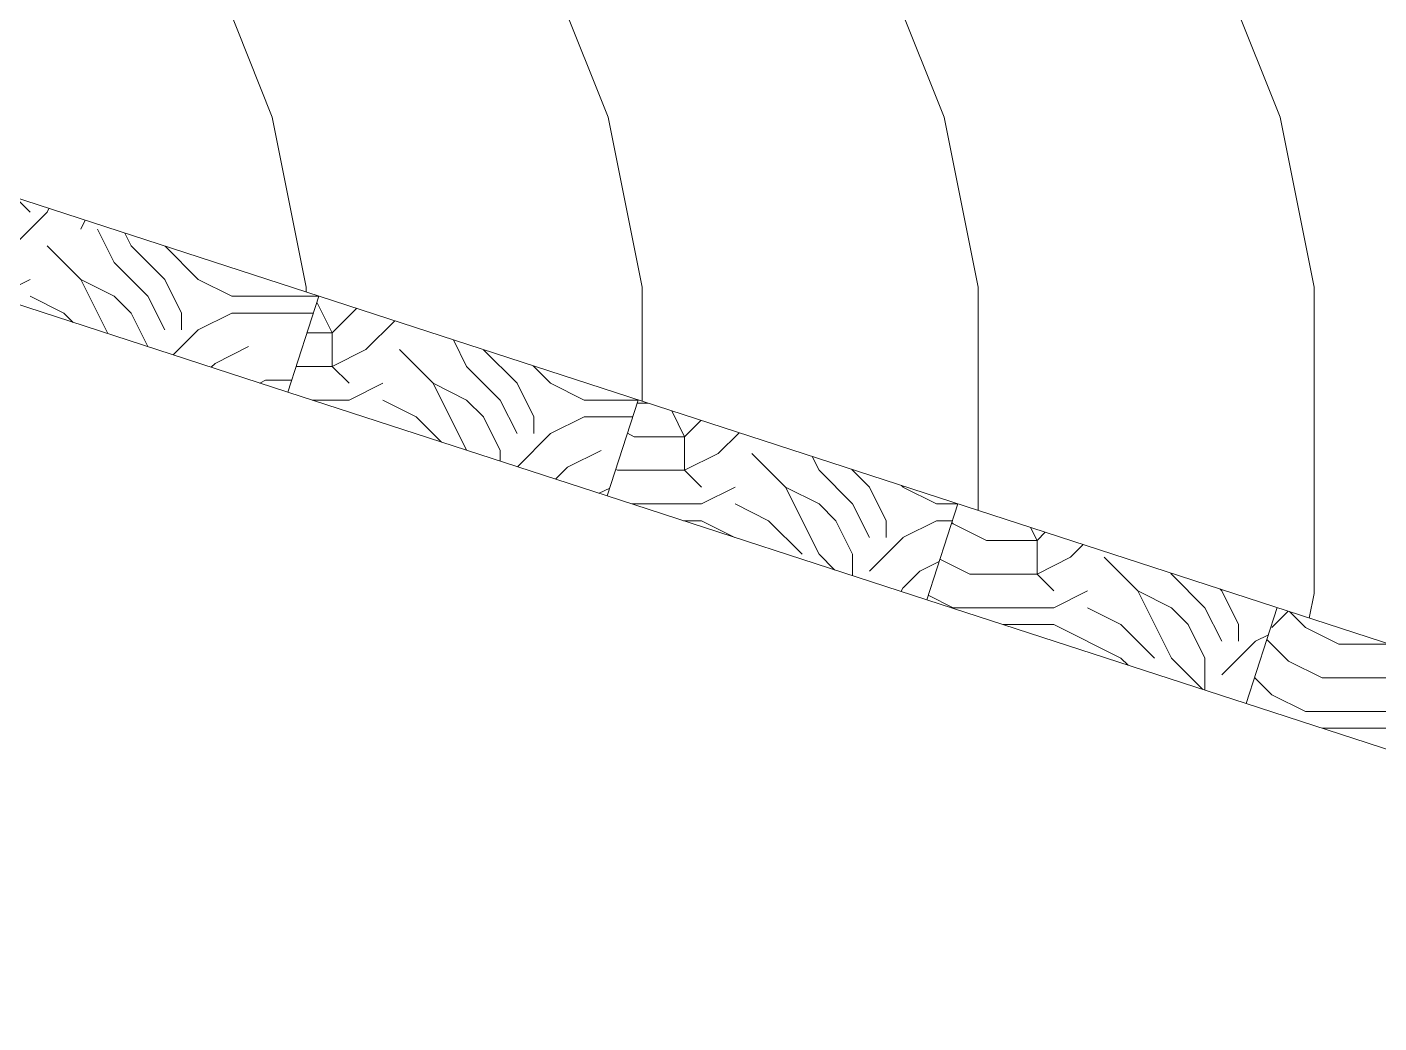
# Model space of a CAD drawing. Header units: millimetres. Extents: x 130034 to 172034, y -1330 to 28370.
# Drawn here: x 155070 to 157083, y 20383 to 21865 of the extents above; entities that cross this region are included whole.
import ezdxf

# ---------------------------------------------------------------- set-up
doc = ezdxf.new("R2010")
doc.units = ezdxf.units.MM
doc.layers.add('Узел', color=7, linetype='Continuous', lineweight=20)
doc.layers.add('Штриховка узла', color=7, linetype='Continuous', lineweight=20)

msp = doc.modelspace()

# ---------------------------------------------------------------- hatches: boundary and pattern name
at = {"layer": 'Штриховка узла', "ltscale": 100}
h = msp.add_hatch(dxfattribs=at)
h.set_pattern_fill('Дерево вдоль волокон', color=256, scale=50, pattern_type=2)
h.set_pattern_definition([(51.3402, (0, 0), (-500.0001, 6e-06), [312.3475, -2889.215]), (59.0362, (195.1, 243.9), (500.0001, -0.0003), [174.113, -2741.365]), (68.1986, (284.7, 393.2), (500.0002, 0.0002), [404.66, -2287.92]), (78.6901, (435, 768.9), (500.0001, 0.0002), [258.053, -2291.455]), (90, (485.6, 1021.96), (-500, 3e-14), [456.0755, -2043.925]), (281.3099, (435, 1731.1), (500.0001, -0.0002), [258.053, -2291.455]), (291.8014, (284.7, 2106.8), (500.0002, -0.0002), [404.66, -2287.92]), (300.9638, (195.1, 2256.1), (500.0001, 0.0003), [174.113, -2741.365]), (308.6598, (0, 2500), (-500.0001, -6e-06), [312.3475, -2889.215])])
edge = h.paths.add_edge_path()
edge.add_line((153096.4, 22727.3), (153096.4, 22124.8))
edge.add_line((153096.4, 22124.8), (153396.4, 22124.8))
edge.add_line((153396.4, 21824.8), (153396.4, 22124.8))
edge.add_line((153396.4, 21824.8), (148959.5, 20383.1))
edge.add_line((148959.5, 20383.1), (148665.6, 21287.6))
edge.add_line((153096.4, 22727.3), (148665.6, 21287.6))
edge = h.paths.add_edge_path()
edge.add_line((154396.4, 22124.8), (154696.4, 22124.8))
edge.add_line((154696.4, 22727.3), (154696.4, 22124.8))
edge.add_line((154696.4, 22727.3), (159127.2, 21287.6))
edge.add_line((158833.4, 20383.1), (159127.2, 21287.6))
edge.add_line((154396.4, 21824.8), (158833.4, 20383.1))
edge.add_line((154396.4, 22124.8), (154396.4, 21824.8))
edge = h.paths.add_edge_path()
edge.add_line((154512, 22787.2), (153896.4, 22787.2))
edge.add_line((153896.4, 22987.2), (153896.4, 22787.2))
edge.add_line((153896.4, 22987.2), (154512, 22787.2))
edge = h.paths.add_edge_path()
edge.add_line((153896.4, 22787.2), (153280.9, 22787.2))
edge.add_line((153896.4, 22987.2), (153280.9, 22787.2))
edge.add_line((153896.4, 22987.2), (153896.4, 22787.2))
h = msp.add_hatch(dxfattribs=at)
h.set_pattern_fill('Дерево и деревянные изделия', color=256, scale=5, angle=180, pattern_type=2)
h.set_pattern_definition([(0, (4874.84, -60.7), (500, 500), [150, -350]), (0, (4874.84, -35.7), (500, 500), [150, -350]), (0, (4899.84, 14.3), (500, 500), [100, -400]), (0, (4924.84, 64.3), (500, 500), [75, -425]), (0, (4924.84, 114.3), (500, 500), [50, -450]), (0, (4949.84, 239.3), (500, 500), [25, -475]), (0, (4924.84, 289.3), (500, 500), [75, -425]), (0, (4924.84, 339.3), (500, 500), [100, -400]), (90, (4749.84, 339.3), (-500, 500), [50, -450]), (90, (4799.84, 414.3), (-500, 500), [25, -475]), (90, (4824.84, 164.3), (-500, 500), [75, -425]), (90, (4874.84, 189.3), (-500, 500), [50, -450]), (90, (4949.84, 214.3), (-500, 500), [25, -475]), (90, (4974.84, 114.3), (-500, 500), [70, -430]), (90, (4999.84, 14.3), (-500, 500), [50, -450]), (90, (5049.84, 214.3), (-500, 500), [25, -475]), (90, (5099.84, 189.3), (-500, 500), [75, -425]), (90, (5149.84, 189.3), (-500, 500), [75, -425]), (45, (4974.84, 114.3), (0, 500), [70.71, -636.3968]), (45, (4774.84, 364.3), (0, 500), [70.71, -636.3968]), (45, (4874.84, 239.3), (0, 500), [70.71, -636.3968]), (45, (4899.84, 139.3), (0, 500), [70.71, -636.3968]), (45, (5049.84, 39.3), (0, 500), [70.71, -636.3968]), (45, (4999.84, 64.3), (0, 500), [106.066, -601.0408]), (45, (4849.84, 289.3), (0, 500), [35.355, -671.7518]), (45, (4824.84, 339.3), (0, 500), [35.355, -671.7518]), (45, (5024.84, 339.3), (0, 500), [35.355, -671.7518]), (45, (4824.84, 89.3), (0, 500), [35.355, -671.7518]), (45, (5099.84, 264.3), (0, 500), [35.355, -671.7518]), (45, (4924.84, 214.3), (0, 500), [35.355, -671.7518]), (45, (4974.84, 264.3), (0, 500), [35.355, -671.7518]), (135, (5024.84, 164.3), (-500, 4e-14), [35.355, -671.7518]), (135, (5024.84, -10.7), (-500, 4e-14), [35.355, -671.7518]), (135, (4924.84, 114.3), (-500, 4e-14), [35.355, -671.7518]), (135, (4999.84, 214.3), (-500, 4e-14), [35.355, -671.7518]), (135, (4874.84, 89.3), (-500, 4e-14), [35.355, -671.7518]), (135, (5074.84, 89.3), (-500, 4e-14), [35.355, -671.7518]), (135, (4724.84, -60.7), (-500, 4e-14), [35.355, -671.7518]), (135, (4749.84, -35.7), (-500, 4e-14), [70.71, -636.3968]), (135, (4774.84, -10.7), (-500, 4e-14), [70.71, -636.3968]), (135, (4824.84, -10.7), (-500, 4e-14), [70.71, -636.3968]), (135, (4849.84, 39.3), (-500, 4e-14), [70.71, -636.3968]), (135, (5049.84, 239.3), (-500, 4e-14), [70.71, -636.3968]), (135, (5149.84, -10.7), (-500, 4e-14), [70.71, -636.3968]), (135, (5174.84, 389.3), (-500, 4e-14), [70.71, -636.3968]), (135, (5174.84, 339.3), (-500, 4e-14), [70.71, -636.3968]), (135, (5124.84, 314.3), (-500, 4e-14), [70.71, -636.3968]), (135, (4774.84, 314.3), (-500, 4e-14), [106.066, -601.0408]), (135, (5099.84, 264.3), (-500, 4e-14), [106.066, -601.0408]), (26.56505, (4824.84, 414.29), (500, 2e-07), [55.9, -1062.134]), (26.56505, (4824.84, 164.29), (500, 2e-07), [55.9, -1062.134]), (26.56505, (4874.84, 314.29), (500, 2e-07), [55.9, -1062.134]), (26.56505, (5024.84, -35.71), (500, 2e-07), [55.9, -1062.134]), (26.56505, (4999.84, 14.29), (500, 2e-07), [55.9, -1062.134]), (26.56505, (4849.84, 114.29), (500, 2e-07), [55.9, -1062.134]), (26.56505, (4849.84, 364.29), (500, 2e-07), [55.9, -1062.134]), (26.56505, (4999.84, 214.29), (500, 2e-07), [111.8, -1006.234]), (63.43495, (4999.84, 289.29), (3e-08, 500), [55.9, -1062.134]), (63.43495, (5074.84, 139.29), (3e-08, 500), [55.9, -1062.134]), (63.43495, (4824.84, 239.29), (3e-08, 500), [55.9, -1062.134]), (63.43495, (4724.84, 264.29), (3e-08, 500), [55.9, -1062.134]), (63.43495, (5024.84, 164.29), (3e-08, 500), [55.9, -1062.134]), (63.43495, (4974.84, 164.29), (3e-08, 500), [55.9, -1062.134]), (63.43495, (4774.84, 239.29), (3e-08, 500), [111.8, -1006.234]), (63.43495, (5149.84, 64.29), (3e-08, 500), [111.8, -1006.234]), (63.43495, (5099.84, 89.29), (3e-08, 500), [111.8, -1006.234]), (116.56505, (4699.84, 14.29), (-2e-07, 500), [55.9, -1062.134]), (116.56505, (4699.84, 289.29), (-2e-07, 500), [55.9, -1062.134]), (116.56505, (4799.84, -60.71), (-2e-07, 500), [55.9, -1062.134]), (116.56505, (4749.84, 389.29), (-2e-07, 500), [55.9, -1062.134]), (116.56505, (4799.84, 89.29), (-2e-07, 500), [55.9, -1062.134]), (116.56505, (4899.84, 139.29), (-2e-07, 500), [55.9, -1062.134]), (116.56505, (4949.84, 239.29), (-2e-07, 500), [55.9, -1062.134]), (116.56505, (4724.84, 39.29), (-2e-07, 500), [55.9, -1062.134]), (116.56505, (4849.84, 114.29), (-2e-07, 500), [55.9, -1062.134]), (116.56505, (4999.84, 64.29), (-2e-07, 500), [55.9, -1062.134]), (116.56505, (5049.84, 114.29), (-2e-07, 500), [55.9, -1062.134]), (116.56505, (5149.84, 264.29), (-2e-07, 500), [55.9, -1062.134]), (116.56505, (4774.84, 414.29), (-2e-07, 500), [55.9, -1062.134]), (116.56505, (4699.84, 389.29), (-2e-07, 500), [111.8, -1006.234]), (116.56505, (4774.84, 39.29), (-2e-07, 500), [111.8, -1006.234]), (153.43495, (4699.84, -35.71), (-500, 2e-07), [55.9, -1062.134]), (153.43495, (5124.84, -60.71), (-500, 2e-07), [55.9, -1062.134]), (153.43495, (5099.84, 189.29), (-500, 2e-07), [55.9, -1062.134]), (153.43495, (4899.84, 14.29), (-500, 2e-07), [55.9, -1062.134]), (153.43495, (4874.84, -35.71), (-500, 2e-07), [55.9, -1062.134]), (153.43495, (4924.84, 64.29), (-500, 2e-07), [55.9, -1062.134]), (153.43495, (5074.84, 364.29), (-500, 2e-07), [55.9, -1062.134]), (153.43495, (5124.84, 389.29), (-500, 2e-07), [111.8, -1006.234])])
edge = h.paths.add_edge_path()
edge.add_line((154982.8, 21476.5), (155029.1, 21619.2))
edge.add_line((154982.8, 21476.5), (155458.3, 21322))
edge.add_line((155458.3, 21322), (155504.7, 21464.7))
edge.add_line((155029.1, 21619.2), (155504.7, 21464.7))
h = msp.add_hatch(dxfattribs=at)
h.set_pattern_fill('Дерево и деревянные изделия', color=256, scale=5, angle=180, pattern_type=2)
h.set_pattern_definition([(0, (4399.3, -215.2), (500, 500), [150, -350]), (0, (4399.3, -190.2), (500, 500), [150, -350]), (0, (4424.3, -140.2), (500, 500), [100, -400]), (0, (4449.3, -90.2), (500, 500), [75, -425]), (0, (4449.3, -40.2), (500, 500), [50, -450]), (0, (4474.3, 84.8), (500, 500), [25, -475]), (0, (4449.3, 134.8), (500, 500), [75, -425]), (0, (4449.3, 184.8), (500, 500), [100, -400]), (90, (4274.3, 184.8), (-500, 500), [50, -450]), (90, (4324.3, 259.8), (-500, 500), [25, -475]), (90, (4349.3, 9.8), (-500, 500), [75, -425]), (90, (4399.3, 34.8), (-500, 500), [50, -450]), (90, (4474.3, 59.8), (-500, 500), [25, -475]), (90, (4499.3, -40.2), (-500, 500), [70, -430]), (90, (4524.3, -140.2), (-500, 500), [50, -450]), (90, (4574.3, 59.8), (-500, 500), [25, -475]), (90, (4624.3, 34.8), (-500, 500), [75, -425]), (90, (4674.3, 34.8), (-500, 500), [75, -425]), (45, (4499.3, -40.22), (0, 500), [70.71, -636.3968]), (45, (4299.3, 209.78), (0, 500), [70.71, -636.3968]), (45, (4399.3, 84.78), (0, 500), [70.71, -636.3968]), (45, (4424.3, -15.22), (0, 500), [70.71, -636.3968]), (45, (4574.3, -115.22), (0, 500), [70.71, -636.3968]), (45, (4524.3, -90.22), (0, 500), [106.066, -601.0408]), (45, (4374.3, 134.78), (0, 500), [35.355, -671.7518]), (45, (4349.3, 184.78), (0, 500), [35.355, -671.7518]), (45, (4549.3, 184.78), (0, 500), [35.355, -671.7518]), (45, (4349.3, -65.22), (0, 500), [35.355, -671.7518]), (45, (4624.3, 109.78), (0, 500), [35.355, -671.7518]), (45, (4449.3, 59.78), (0, 500), [35.355, -671.7518]), (45, (4499.3, 109.78), (0, 500), [35.355, -671.7518]), (135, (4549.3, 9.78), (-500, 4e-14), [35.355, -671.7518]), (135, (4549.3, -165.22), (-500, 4e-14), [35.355, -671.7518]), (135, (4449.3, -40.22), (-500, 4e-14), [35.355, -671.7518]), (135, (4524.3, 59.78), (-500, 4e-14), [35.355, -671.7518]), (135, (4399.3, -65.22), (-500, 4e-14), [35.355, -671.7518]), (135, (4599.3, -65.22), (-500, 4e-14), [35.355, -671.7518]), (135, (4249.3, -215.22), (-500, 4e-14), [35.355, -671.7518]), (135, (4274.3, -190.22), (-500, 4e-14), [70.71, -636.3968]), (135, (4299.3, -165.22), (-500, 4e-14), [70.71, -636.3968]), (135, (4349.3, -165.22), (-500, 4e-14), [70.71, -636.3968]), (135, (4374.3, -115.22), (-500, 4e-14), [70.71, -636.3968]), (135, (4574.3, 84.78), (-500, 4e-14), [70.71, -636.3968]), (135, (4674.3, -165.22), (-500, 4e-14), [70.71, -636.3968]), (135, (4699.3, 234.78), (-500, 4e-14), [70.71, -636.3968]), (135, (4699.3, 184.78), (-500, 4e-14), [70.71, -636.3968]), (135, (4649.3, 159.78), (-500, 4e-14), [70.71, -636.3968]), (135, (4299.3, 159.78), (-500, 4e-14), [106.066, -601.0408]), (135, (4624.3, 109.78), (-500, 4e-14), [106.066, -601.0408]), (26.56505, (4349.32, 259.78), (500, 2e-07), [55.9, -1062.134]), (26.56505, (4349.32, 9.78), (500, 2e-07), [55.9, -1062.134]), (26.56505, (4399.32, 159.78), (500, 2e-07), [55.9, -1062.134]), (26.56505, (4549.32, -190.22), (500, 2e-07), [55.9, -1062.134]), (26.56505, (4524.32, -140.22), (500, 2e-07), [55.9, -1062.134]), (26.56505, (4374.32, -40.22), (500, 2e-07), [55.9, -1062.134]), (26.56505, (4374.32, 209.78), (500, 2e-07), [55.9, -1062.134]), (26.56505, (4524.32, 59.78), (500, 2e-07), [111.8, -1006.234]), (63.43495, (4524.32, 134.78), (3e-08, 500), [55.9, -1062.134]), (63.43495, (4599.32, -15.22), (3e-08, 500), [55.9, -1062.134]), (63.43495, (4349.32, 84.78), (3e-08, 500), [55.9, -1062.134]), (63.43495, (4249.32, 109.78), (3e-08, 500), [55.9, -1062.134]), (63.43495, (4549.32, 9.78), (3e-08, 500), [55.9, -1062.134]), (63.43495, (4499.32, 9.78), (3e-08, 500), [55.9, -1062.134]), (63.43495, (4299.32, 84.78), (3e-08, 500), [111.8, -1006.234]), (63.43495, (4674.32, -90.22), (3e-08, 500), [111.8, -1006.234]), (63.43495, (4624.32, -65.22), (3e-08, 500), [111.8, -1006.234]), (116.56505, (4224.32, -140.22), (-2e-07, 500), [55.9, -1062.134]), (116.56505, (4224.32, 134.78), (-2e-07, 500), [55.9, -1062.134]), (116.56505, (4324.32, -215.22), (-2e-07, 500), [55.9, -1062.134]), (116.56505, (4274.32, 234.78), (-2e-07, 500), [55.9, -1062.134]), (116.56505, (4324.32, -65.22), (-2e-07, 500), [55.9, -1062.134]), (116.56505, (4424.32, -15.22), (-2e-07, 500), [55.9, -1062.134]), (116.56505, (4474.32, 84.78), (-2e-07, 500), [55.9, -1062.134]), (116.56505, (4249.32, -115.22), (-2e-07, 500), [55.9, -1062.134]), (116.56505, (4374.32, -40.22), (-2e-07, 500), [55.9, -1062.134]), (116.56505, (4524.32, -90.22), (-2e-07, 500), [55.9, -1062.134]), (116.56505, (4574.32, -40.22), (-2e-07, 500), [55.9, -1062.134]), (116.56505, (4674.32, 109.78), (-2e-07, 500), [55.9, -1062.134]), (116.56505, (4299.32, 259.78), (-2e-07, 500), [55.9, -1062.134]), (116.56505, (4224.32, 234.78), (-2e-07, 500), [111.8, -1006.234]), (116.56505, (4299.32, -115.22), (-2e-07, 500), [111.8, -1006.234]), (153.43495, (4224.32, -190.22), (-500, 2e-07), [55.9, -1062.134]), (153.43495, (4649.32, -215.22), (-500, 2e-07), [55.9, -1062.134]), (153.43495, (4624.32, 34.78), (-500, 2e-07), [55.9, -1062.134]), (153.43495, (4424.32, -140.22), (-500, 2e-07), [55.9, -1062.134]), (153.43495, (4399.32, -190.22), (-500, 2e-07), [55.9, -1062.134]), (153.43495, (4449.32, -90.22), (-500, 2e-07), [55.9, -1062.134]), (153.43495, (4599.32, 209.78), (-500, 2e-07), [55.9, -1062.134]), (153.43495, (4649.32, 234.78), (-500, 2e-07), [111.8, -1006.234])])
edge = h.paths.add_edge_path()
edge.add_line((155458.3, 21322), (155504.7, 21464.7))
edge.add_line((155458.3, 21322), (155933.8, 21167.5))
edge.add_line((155933.8, 21167.5), (155980.2, 21310.2))
edge.add_line((155504.7, 21464.7), (155980.2, 21310.2))
h = msp.add_hatch(dxfattribs=at)
h.set_pattern_fill('Дерево и деревянные изделия', color=256, scale=5, angle=180, pattern_type=2)
h.set_pattern_definition([(0, (3923.8, -369.73), (500, 500), [150, -350]), (0, (3923.8, -344.73), (500, 500), [150, -350]), (0, (3948.8, -294.73), (500, 500), [100, -400]), (0, (3973.8, -244.73), (500, 500), [75, -425]), (0, (3973.8, -194.73), (500, 500), [50, -450]), (0, (3998.8, -69.73), (500, 500), [25, -475]), (0, (3973.8, -19.73), (500, 500), [75, -425]), (0, (3973.8, 30.27), (500, 500), [100, -400]), (90, (3798.8, 30.27), (-500, 500), [50, -450]), (90, (3848.8, 105.27), (-500, 500), [25, -475]), (90, (3873.8, -144.73), (-500, 500), [75, -425]), (90, (3923.8, -119.73), (-500, 500), [50, -450]), (90, (3998.8, -94.73), (-500, 500), [25, -475]), (90, (4023.8, -194.73), (-500, 500), [70, -430]), (90, (4048.8, -294.73), (-500, 500), [50, -450]), (90, (4098.8, -94.73), (-500, 500), [25, -475]), (90, (4148.8, -119.73), (-500, 500), [75, -425]), (90, (4198.8, -119.73), (-500, 500), [75, -425]), (45, (4023.8, -194.73), (0, 500), [70.71, -636.3968]), (45, (3823.8, 55.27), (0, 500), [70.71, -636.3968]), (45, (3923.8, -69.73), (0, 500), [70.71, -636.3968]), (45, (3948.8, -169.73), (0, 500), [70.71, -636.3968]), (45, (4098.8, -269.73), (0, 500), [70.71, -636.3968]), (45, (4048.8, -244.73), (0, 500), [106.066, -601.0408]), (45, (3898.8, -19.73), (0, 500), [35.355, -671.7518]), (45, (3873.8, 30.27), (0, 500), [35.355, -671.7518]), (45, (4073.8, 30.27), (0, 500), [35.355, -671.7518]), (45, (3873.8, -219.73), (0, 500), [35.355, -671.7518]), (45, (4148.8, -44.73), (0, 500), [35.355, -671.7518]), (45, (3973.8, -94.73), (0, 500), [35.355, -671.7518]), (45, (4023.8, -44.73), (0, 500), [35.355, -671.7518]), (135, (4073.8, -144.73), (-500, 4e-14), [35.355, -671.7518]), (135, (4073.8, -319.73), (-500, 4e-14), [35.355, -671.7518]), (135, (3973.8, -194.73), (-500, 4e-14), [35.355, -671.7518]), (135, (4048.8, -94.73), (-500, 4e-14), [35.355, -671.7518]), (135, (3923.8, -219.73), (-500, 4e-14), [35.355, -671.7518]), (135, (4123.8, -219.73), (-500, 4e-14), [35.355, -671.7518]), (135, (3773.8, -369.73), (-500, 4e-14), [35.355, -671.7518]), (135, (3798.8, -344.73), (-500, 4e-14), [70.71, -636.3968]), (135, (3823.8, -319.73), (-500, 4e-14), [70.71, -636.3968]), (135, (3873.8, -319.73), (-500, 4e-14), [70.71, -636.3968]), (135, (3898.8, -269.73), (-500, 4e-14), [70.71, -636.3968]), (135, (4098.8, -69.73), (-500, 4e-14), [70.71, -636.3968]), (135, (4198.8, -319.73), (-500, 4e-14), [70.71, -636.3968]), (135, (4223.8, 80.27), (-500, 4e-14), [70.71, -636.3968]), (135, (4223.8, 30.27), (-500, 4e-14), [70.71, -636.3968]), (135, (4173.8, 5.27), (-500, 4e-14), [70.71, -636.3968]), (135, (3823.8, 5.27), (-500, 4e-14), [106.066, -601.0408]), (135, (4148.8, -44.73), (-500, 4e-14), [106.066, -601.0408]), (26.56505, (3873.79, 105.27), (500, 2e-07), [55.9, -1062.134]), (26.56505, (3873.79, -144.73), (500, 2e-07), [55.9, -1062.134]), (26.56505, (3923.79, 5.27), (500, 2e-07), [55.9, -1062.134]), (26.56505, (4073.79, -344.73), (500, 2e-07), [55.9, -1062.134]), (26.56505, (4048.79, -294.73), (500, 2e-07), [55.9, -1062.134]), (26.56505, (3898.79, -194.73), (500, 2e-07), [55.9, -1062.134]), (26.56505, (3898.79, 55.27), (500, 2e-07), [55.9, -1062.134]), (26.56505, (4048.79, -94.73), (500, 2e-07), [111.8, -1006.234]), (63.43495, (4048.79, -19.73), (3e-08, 500), [55.9, -1062.134]), (63.43495, (4123.79, -169.73), (3e-08, 500), [55.9, -1062.134]), (63.43495, (3873.79, -69.73), (3e-08, 500), [55.9, -1062.134]), (63.43495, (3773.79, -44.73), (3e-08, 500), [55.9, -1062.134]), (63.43495, (4073.79, -144.73), (3e-08, 500), [55.9, -1062.134]), (63.43495, (4023.79, -144.73), (3e-08, 500), [55.9, -1062.134]), (63.43495, (3823.79, -69.73), (3e-08, 500), [111.8, -1006.234]), (63.43495, (4198.79, -244.73), (3e-08, 500), [111.8, -1006.234]), (63.43495, (4148.79, -219.73), (3e-08, 500), [111.8, -1006.234]), (116.56505, (3748.79, -294.73), (-2e-07, 500), [55.9, -1062.134]), (116.56505, (3748.79, -19.73), (-2e-07, 500), [55.9, -1062.134]), (116.56505, (3848.79, -369.73), (-2e-07, 500), [55.9, -1062.134]), (116.56505, (3798.79, 80.27), (-2e-07, 500), [55.9, -1062.134]), (116.56505, (3848.79, -219.73), (-2e-07, 500), [55.9, -1062.134]), (116.56505, (3948.79, -169.73), (-2e-07, 500), [55.9, -1062.134]), (116.56505, (3998.79, -69.73), (-2e-07, 500), [55.9, -1062.134]), (116.56505, (3773.79, -269.73), (-2e-07, 500), [55.9, -1062.134]), (116.56505, (3898.79, -194.73), (-2e-07, 500), [55.9, -1062.134]), (116.56505, (4048.79, -244.73), (-2e-07, 500), [55.9, -1062.134]), (116.56505, (4098.79, -194.73), (-2e-07, 500), [55.9, -1062.134]), (116.56505, (4198.79, -44.73), (-2e-07, 500), [55.9, -1062.134]), (116.56505, (3823.79, 105.27), (-2e-07, 500), [55.9, -1062.134]), (116.56505, (3748.79, 80.27), (-2e-07, 500), [111.8, -1006.234]), (116.56505, (3823.79, -269.73), (-2e-07, 500), [111.8, -1006.234]), (153.43495, (3748.79, -344.73), (-500, 2e-07), [55.9, -1062.134]), (153.43495, (4173.79, -369.73), (-500, 2e-07), [55.9, -1062.134]), (153.43495, (4148.79, -119.73), (-500, 2e-07), [55.9, -1062.134]), (153.43495, (3948.79, -294.73), (-500, 2e-07), [55.9, -1062.134]), (153.43495, (3923.79, -344.73), (-500, 2e-07), [55.9, -1062.134]), (153.43495, (3973.79, -244.73), (-500, 2e-07), [55.9, -1062.134]), (153.43495, (4123.79, 55.27), (-500, 2e-07), [55.9, -1062.134]), (153.43495, (4173.79, 80.27), (-500, 2e-07), [111.8, -1006.234])])
edge = h.paths.add_edge_path()
edge.add_line((155933.8, 21167.5), (155980.2, 21310.2))
edge.add_line((155933.8, 21167.5), (156409.4, 21013))
edge.add_line((156409.4, 21013), (156455.7, 21155.7))
edge.add_line((155980.2, 21310.2), (156455.7, 21155.7))
h = msp.add_hatch(dxfattribs=at)
h.set_pattern_fill('Дерево и деревянные изделия', color=256, scale=5, angle=180, pattern_type=2)
h.set_pattern_definition([(0, (3448.26, -524.24), (500, 500), [150, -350]), (0, (3448.26, -499.24), (500, 500), [150, -350]), (0, (3473.26, -449.24), (500, 500), [100, -400]), (0, (3498.26, -399.24), (500, 500), [75, -425]), (0, (3498.26, -349.24), (500, 500), [50, -450]), (0, (3523.26, -224.24), (500, 500), [25, -475]), (0, (3498.26, -174.24), (500, 500), [75, -425]), (0, (3498.26, -124.24), (500, 500), [100, -400]), (90, (3323.26, -124.24), (-500, 500), [50, -450]), (90, (3373.26, -49.24), (-500, 500), [25, -475]), (90, (3398.26, -299.24), (-500, 500), [75, -425]), (90, (3448.26, -274.24), (-500, 500), [50, -450]), (90, (3523.26, -249.24), (-500, 500), [25, -475]), (90, (3548.26, -349.24), (-500, 500), [70, -430]), (90, (3573.26, -449.24), (-500, 500), [50, -450]), (90, (3623.26, -249.24), (-500, 500), [25, -475]), (90, (3673.26, -274.24), (-500, 500), [75, -425]), (90, (3723.26, -274.24), (-500, 500), [75, -425]), (45, (3548.26, -349.24), (0, 500), [70.71, -636.3968]), (45, (3348.26, -99.24), (0, 500), [70.71, -636.3968]), (45, (3448.26, -224.24), (0, 500), [70.71, -636.3968]), (45, (3473.26, -324.24), (0, 500), [70.71, -636.3968]), (45, (3623.26, -424.24), (0, 500), [70.71, -636.3968]), (45, (3573.26, -399.24), (0, 500), [106.066, -601.0408]), (45, (3423.26, -174.24), (0, 500), [35.355, -671.7518]), (45, (3398.26, -124.24), (0, 500), [35.355, -671.7518]), (45, (3598.26, -124.24), (0, 500), [35.355, -671.7518]), (45, (3398.26, -374.24), (0, 500), [35.355, -671.7518]), (45, (3673.26, -199.24), (0, 500), [35.355, -671.7518]), (45, (3498.26, -249.24), (0, 500), [35.355, -671.7518]), (45, (3548.26, -199.24), (0, 500), [35.355, -671.7518]), (135, (3598.26, -299.24), (-500, 4e-14), [35.355, -671.7518]), (135, (3598.26, -474.24), (-500, 4e-14), [35.355, -671.7518]), (135, (3498.26, -349.24), (-500, 4e-14), [35.355, -671.7518]), (135, (3573.26, -249.24), (-500, 4e-14), [35.355, -671.7518]), (135, (3448.26, -374.24), (-500, 4e-14), [35.355, -671.7518]), (135, (3648.26, -374.24), (-500, 4e-14), [35.355, -671.7518]), (135, (3298.26, -524.24), (-500, 4e-14), [35.355, -671.7518]), (135, (3323.26, -499.24), (-500, 4e-14), [70.71, -636.3968]), (135, (3348.26, -474.24), (-500, 4e-14), [70.71, -636.3968]), (135, (3398.26, -474.24), (-500, 4e-14), [70.71, -636.3968]), (135, (3423.26, -424.24), (-500, 4e-14), [70.71, -636.3968]), (135, (3623.26, -224.24), (-500, 4e-14), [70.71, -636.3968]), (135, (3723.26, -474.24), (-500, 4e-14), [70.71, -636.3968]), (135, (3748.26, -74.24), (-500, 4e-14), [70.71, -636.3968]), (135, (3748.26, -124.24), (-500, 4e-14), [70.71, -636.3968]), (135, (3698.26, -149.24), (-500, 4e-14), [70.71, -636.3968]), (135, (3348.26, -149.24), (-500, 4e-14), [106.066, -601.0408]), (135, (3673.26, -199.24), (-500, 4e-14), [106.066, -601.0408]), (26.56505, (3398.26, -49.24), (500, 2e-07), [55.9, -1062.134]), (26.56505, (3398.26, -299.24), (500, 2e-07), [55.9, -1062.134]), (26.56505, (3448.26, -149.24), (500, 2e-07), [55.9, -1062.134]), (26.56505, (3598.26, -499.24), (500, 2e-07), [55.9, -1062.134]), (26.56505, (3573.26, -449.24), (500, 2e-07), [55.9, -1062.134]), (26.56505, (3423.26, -349.24), (500, 2e-07), [55.9, -1062.134]), (26.56505, (3423.26, -99.24), (500, 2e-07), [55.9, -1062.134]), (26.56505, (3573.26, -249.24), (500, 2e-07), [111.8, -1006.234]), (63.43495, (3573.26, -174.24), (3e-08, 500), [55.9, -1062.134]), (63.43495, (3648.26, -324.24), (3e-08, 500), [55.9, -1062.134]), (63.43495, (3398.26, -224.24), (3e-08, 500), [55.9, -1062.134]), (63.43495, (3298.26, -199.24), (3e-08, 500), [55.9, -1062.134]), (63.43495, (3598.26, -299.24), (3e-08, 500), [55.9, -1062.134]), (63.43495, (3548.26, -299.24), (3e-08, 500), [55.9, -1062.134]), (63.43495, (3348.26, -224.24), (3e-08, 500), [111.8, -1006.234]), (63.43495, (3723.26, -399.24), (3e-08, 500), [111.8, -1006.234]), (63.43495, (3673.26, -374.24), (3e-08, 500), [111.8, -1006.234]), (116.56505, (3273.26, -449.24), (-2e-07, 500), [55.9, -1062.134]), (116.56505, (3273.26, -174.24), (-2e-07, 500), [55.9, -1062.134]), (116.56505, (3373.26, -524.24), (-2e-07, 500), [55.9, -1062.134]), (116.56505, (3323.26, -74.24), (-2e-07, 500), [55.9, -1062.134]), (116.56505, (3373.26, -374.24), (-2e-07, 500), [55.9, -1062.134]), (116.56505, (3473.26, -324.24), (-2e-07, 500), [55.9, -1062.134]), (116.56505, (3523.26, -224.24), (-2e-07, 500), [55.9, -1062.134]), (116.56505, (3298.26, -424.24), (-2e-07, 500), [55.9, -1062.134]), (116.56505, (3423.26, -349.24), (-2e-07, 500), [55.9, -1062.134]), (116.56505, (3573.26, -399.24), (-2e-07, 500), [55.9, -1062.134]), (116.56505, (3623.26, -349.24), (-2e-07, 500), [55.9, -1062.134]), (116.56505, (3723.26, -199.24), (-2e-07, 500), [55.9, -1062.134]), (116.56505, (3348.26, -49.24), (-2e-07, 500), [55.9, -1062.134]), (116.56505, (3273.26, -74.24), (-2e-07, 500), [111.8, -1006.234]), (116.56505, (3348.26, -424.24), (-2e-07, 500), [111.8, -1006.234]), (153.43495, (3273.26, -499.24), (-500, 2e-07), [55.9, -1062.134]), (153.43495, (3698.26, -524.24), (-500, 2e-07), [55.9, -1062.134]), (153.43495, (3673.26, -274.24), (-500, 2e-07), [55.9, -1062.134]), (153.43495, (3473.26, -449.24), (-500, 2e-07), [55.9, -1062.134]), (153.43495, (3448.26, -499.24), (-500, 2e-07), [55.9, -1062.134]), (153.43495, (3498.26, -399.24), (-500, 2e-07), [55.9, -1062.134]), (153.43495, (3648.26, -99.24), (-500, 2e-07), [55.9, -1062.134]), (153.43495, (3698.26, -74.24), (-500, 2e-07), [111.8, -1006.234])])
edge = h.paths.add_edge_path()
edge.add_line((156409.4, 21013), (156455.7, 21155.7))
edge.add_line((156409.4, 21013), (156884.9, 20858.5))
edge.add_line((156884.9, 20858.5), (156931.2, 21001.2))
edge.add_line((156455.7, 21155.7), (156931.2, 21001.2))
h = msp.add_hatch(dxfattribs=at)
h.set_pattern_fill('Дерево и деревянные изделия', color=256, scale=5, angle=180, pattern_type=2)
h.set_pattern_definition([(0, (2972.73, -678.75), (500, 500), [150, -350]), (0, (2972.73, -653.75), (500, 500), [150, -350]), (0, (2997.73, -603.75), (500, 500), [100, -400]), (0, (3022.73, -553.75), (500, 500), [75, -425]), (0, (3022.73, -503.75), (500, 500), [50, -450]), (0, (3047.73, -378.75), (500, 500), [25, -475]), (0, (3022.73, -328.75), (500, 500), [75, -425]), (0, (3022.73, -278.75), (500, 500), [100, -400]), (90, (2847.73, -278.75), (-500, 500), [50, -450]), (90, (2897.73, -203.75), (-500, 500), [25, -475]), (90, (2922.73, -453.75), (-500, 500), [75, -425]), (90, (2972.73, -428.75), (-500, 500), [50, -450]), (90, (3047.73, -403.75), (-500, 500), [25, -475]), (90, (3072.73, -503.75), (-500, 500), [70, -430]), (90, (3097.73, -603.75), (-500, 500), [50, -450]), (90, (3147.73, -403.75), (-500, 500), [25, -475]), (90, (3197.73, -428.75), (-500, 500), [75, -425]), (90, (3247.73, -428.75), (-500, 500), [75, -425]), (45, (3072.73, -503.75), (0, 500), [70.71, -636.3968]), (45, (2872.73, -253.75), (0, 500), [70.71, -636.3968]), (45, (2972.73, -378.75), (0, 500), [70.71, -636.3968]), (45, (2997.73, -478.75), (0, 500), [70.71, -636.3968]), (45, (3147.73, -578.75), (0, 500), [70.71, -636.3968]), (45, (3097.73, -553.75), (0, 500), [106.066, -601.0408]), (45, (2947.73, -328.75), (0, 500), [35.355, -671.7518]), (45, (2922.73, -278.75), (0, 500), [35.355, -671.7518]), (45, (3122.73, -278.75), (0, 500), [35.355, -671.7518]), (45, (2922.73, -528.75), (0, 500), [35.355, -671.7518]), (45, (3197.73, -353.75), (0, 500), [35.355, -671.7518]), (45, (3022.73, -403.75), (0, 500), [35.355, -671.7518]), (45, (3072.73, -353.75), (0, 500), [35.355, -671.7518]), (135, (3122.73, -453.75), (-500, 4e-14), [35.355, -671.7518]), (135, (3122.73, -628.75), (-500, 4e-14), [35.355, -671.7518]), (135, (3022.73, -503.75), (-500, 4e-14), [35.355, -671.7518]), (135, (3097.73, -403.75), (-500, 4e-14), [35.355, -671.7518]), (135, (2972.73, -528.75), (-500, 4e-14), [35.355, -671.7518]), (135, (3172.73, -528.75), (-500, 4e-14), [35.355, -671.7518]), (135, (2822.73, -678.75), (-500, 4e-14), [35.355, -671.7518]), (135, (2847.73, -653.75), (-500, 4e-14), [70.71, -636.3968]), (135, (2872.73, -628.75), (-500, 4e-14), [70.71, -636.3968]), (135, (2922.73, -628.75), (-500, 4e-14), [70.71, -636.3968]), (135, (2947.73, -578.75), (-500, 4e-14), [70.71, -636.3968]), (135, (3147.73, -378.75), (-500, 4e-14), [70.71, -636.3968]), (135, (3247.73, -628.75), (-500, 4e-14), [70.71, -636.3968]), (135, (3272.73, -228.75), (-500, 4e-14), [70.71, -636.3968]), (135, (3272.73, -278.75), (-500, 4e-14), [70.71, -636.3968]), (135, (3222.73, -303.75), (-500, 4e-14), [70.71, -636.3968]), (135, (2872.73, -303.75), (-500, 4e-14), [106.066, -601.0408]), (135, (3197.73, -353.75), (-500, 4e-14), [106.066, -601.0408]), (26.56505, (2922.73, -203.75), (500, 2e-07), [55.9, -1062.134]), (26.56505, (2922.73, -453.75), (500, 2e-07), [55.9, -1062.134]), (26.56505, (2972.73, -303.75), (500, 2e-07), [55.9, -1062.134]), (26.56505, (3122.73, -653.75), (500, 2e-07), [55.9, -1062.134]), (26.56505, (3097.73, -603.75), (500, 2e-07), [55.9, -1062.134]), (26.56505, (2947.73, -503.75), (500, 2e-07), [55.9, -1062.134]), (26.56505, (2947.73, -253.75), (500, 2e-07), [55.9, -1062.134]), (26.56505, (3097.73, -403.75), (500, 2e-07), [111.8, -1006.234]), (63.43495, (3097.73, -328.75), (3e-08, 500), [55.9, -1062.134]), (63.43495, (3172.73, -478.75), (3e-08, 500), [55.9, -1062.134]), (63.43495, (2922.73, -378.75), (3e-08, 500), [55.9, -1062.134]), (63.43495, (2822.73, -353.75), (3e-08, 500), [55.9, -1062.134]), (63.43495, (3122.73, -453.75), (3e-08, 500), [55.9, -1062.134]), (63.43495, (3072.73, -453.75), (3e-08, 500), [55.9, -1062.134]), (63.43495, (2872.73, -378.75), (3e-08, 500), [111.8, -1006.234]), (63.43495, (3247.73, -553.75), (3e-08, 500), [111.8, -1006.234]), (63.43495, (3197.73, -528.75), (3e-08, 500), [111.8, -1006.234]), (116.56505, (2797.73, -603.75), (-2e-07, 500), [55.9, -1062.134]), (116.56505, (2797.73, -328.75), (-2e-07, 500), [55.9, -1062.134]), (116.56505, (2897.73, -678.75), (-2e-07, 500), [55.9, -1062.134]), (116.56505, (2847.73, -228.75), (-2e-07, 500), [55.9, -1062.134]), (116.56505, (2897.73, -528.75), (-2e-07, 500), [55.9, -1062.134]), (116.56505, (2997.73, -478.75), (-2e-07, 500), [55.9, -1062.134]), (116.56505, (3047.73, -378.75), (-2e-07, 500), [55.9, -1062.134]), (116.56505, (2822.73, -578.75), (-2e-07, 500), [55.9, -1062.134]), (116.56505, (2947.73, -503.75), (-2e-07, 500), [55.9, -1062.134]), (116.56505, (3097.73, -553.75), (-2e-07, 500), [55.9, -1062.134]), (116.56505, (3147.73, -503.75), (-2e-07, 500), [55.9, -1062.134]), (116.56505, (3247.73, -353.75), (-2e-07, 500), [55.9, -1062.134]), (116.56505, (2872.73, -203.75), (-2e-07, 500), [55.9, -1062.134]), (116.56505, (2797.73, -228.75), (-2e-07, 500), [111.8, -1006.234]), (116.56505, (2872.73, -578.75), (-2e-07, 500), [111.8, -1006.234]), (153.43495, (2797.73, -653.75), (-500, 2e-07), [55.9, -1062.134]), (153.43495, (3222.73, -678.75), (-500, 2e-07), [55.9, -1062.134]), (153.43495, (3197.73, -428.75), (-500, 2e-07), [55.9, -1062.134]), (153.43495, (2997.73, -603.75), (-500, 2e-07), [55.9, -1062.134]), (153.43495, (2972.73, -653.75), (-500, 2e-07), [55.9, -1062.134]), (153.43495, (3022.73, -553.75), (-500, 2e-07), [55.9, -1062.134]), (153.43495, (3172.73, -253.75), (-500, 2e-07), [55.9, -1062.134]), (153.43495, (3222.73, -228.75), (-500, 2e-07), [111.8, -1006.234])])
edge = h.paths.add_edge_path()
edge.add_line((156884.9, 20858.5), (156931.2, 21001.2))
edge.add_line((156884.9, 20858.5), (157360.4, 20704))
edge.add_line((157360.4, 20704), (157406.8, 20846.7))
edge.add_line((156931.2, 21001.2), (157406.8, 20846.7))

# ---------------------------------------------------------------- linework, layer by layer
at = {"layer": 'Узел', "ltscale": 100}
for p, q in [((154396.4, 21824.8), (158833.4, 20383.1)), ((155458.3, 21322), (155504.7, 21464.7)), ((155933.8, 21167.5), (155980.2, 21310.2)), ((156409.4, 21013), (156455.7, 21155.7)), ((156884.9, 20858.5), (156931.2, 21001.2))]:
    msp.add_line(p, q, dxfattribs=at)
at = {"layer": 'Узел', "linetype": 'Continuous', "ltscale": 100}
for p, q in [((155458.3, 21322), (154982.8, 21476.5)), ((155933.8, 21167.5), (155458.3, 21322)), ((156409.4, 21013), (155933.8, 21167.5)), ((156884.9, 20858.5), (156409.4, 21013)), ((157360.4, 20704), (156884.9, 20858.5))]:
    msp.add_line(p, q, dxfattribs=at)

doc.saveas('drawing.dxf')
